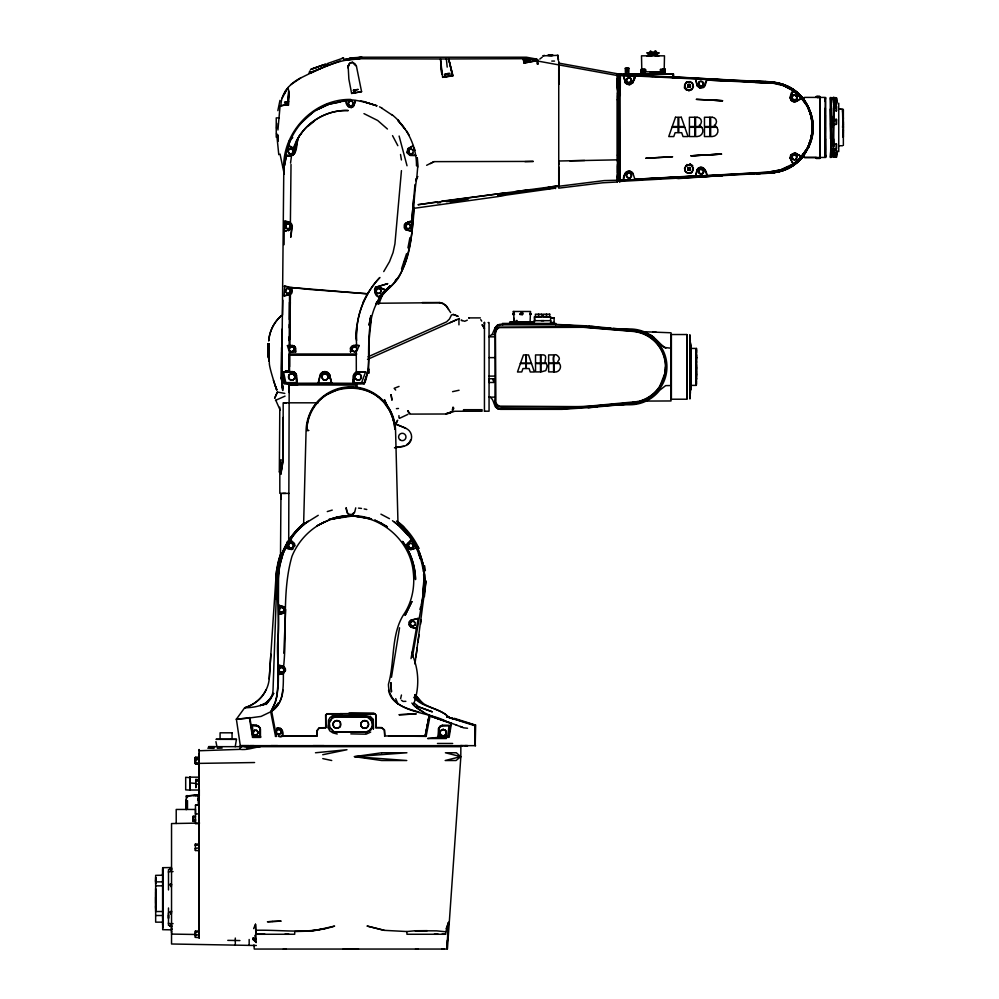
<?xml version="1.0" encoding="UTF-8"?>
<svg xmlns="http://www.w3.org/2000/svg" width="999" height="999" viewBox="0 0 999 999"><rect width="100%" height="100%" fill="white"/><g stroke="black" fill="none" stroke-linecap="round" stroke-linejoin="round"><path stroke-width="1.5" d="M155.657 903.258L155.657 889.622M155.919 883.69L155.657 877.459L155.657 883.665M155.931 882.067L155.657 881.418L155.657 882.067M162.675 924.787L162.675 872.714L162.675 875.374M162.675 871.103L162.675 869.13L162.675 871.44M162.675 868.705L162.675 867.931M162.675 922.002L162.675 924.649M162.675 917.919L162.675 916.832M162.675 880.281L162.675 881.53M168.494 922.876L168.494 923.625L173.064 923.625M168.494 915.096L168.494 918.318L168.494 912.786M168.494 872.414L168.494 871.578L173.064 871.565M171.541 927.447L171.541 930.032L171.541 928.046M171.541 926.535L171.578 925.436L170.105 925.474L170.18 926.335L171.591 926.373L170.18 926.335M195.854 786.163L195.854 787.649L195.841 783.603L199.088 784.515L199.088 787.699M195.854 785.251L195.854 779.432L199.088 779.695M199.226 938.148L199.088 749.5L199.101 750.761L240.022 749.362C247.215 750.311 253.596 747.427 260.339 746.678M199.088 850.723L195.392 850.499L195.417 848.463L199.088 847.814L199.088 844.105L195.379 844.03L195.392 845.541M189.922 790.009L199.088 790.047L199.076 786.063M199.088 762.374L199.076 757.155L195.379 757.454L195.392 763.723L199.088 763.948L199.088 762.374L195.379 763.611L199.088 763.91M199.088 931.892L199.088 930.981L195.392 931.068L195.392 937.362L199.101 937.611L199.088 931.892L195.392 932.142L195.392 937.362M199.288 795.891L199.288 789.685M285.202 611.65L283.716 613.224L279.008 614.335L279.096 605.344L284.89 607.417M280.956 474.075L283.167 459.453L283.167 402.822L286.438 402.822M287.138 544.605L287.237 541.745L288.711 541.47L289.186 384.927L288.861 383.878L287.113 383.878M356.368 387.15L356.88 383.878L356.356 387.949M331.793 383.204L318.069 383.341L320.279 374.2L322.402 372.315L325.037 371.603L327.51 372.352L329.171 373.838L331.793 383.204L360.726 383.341L361.688 382.492L365.597 371.84L355.494 372.689L354.208 374.213L353.671 382.729L352.859 383.216L353.346 375.399L356.318 371.84L356.268 352.06L359.215 345.542L353.321 345.517L350.449 348.164L350.549 351.985L351.76 346.191L356.094 345.354M458.941 324.85L458.941 318.693M475.174 745.654L475.561 724.737L474.9 725.749L475.274 745.654L475.337 725.274L446.703 716.708L474.9 725.749M484.44 323.239L484.44 322.465L484.44 324.425M495.641 406.468L498.326 408.903C492.732 406.905 494.855 398.626 489.06 396.84M493.656 382.455L493.668 378.996L493.656 382.455L489.06 382.492L489.06 378.771L493.131 378.758M558.741 166.796L558.741 186.601M558.741 84.091L558.741 63.099L617.419 73.764L617.419 90.06M558.741 175.075L558.741 186.276L604.308 180.582L617.419 180.245M558.741 164.76L558.741 162.462M558.741 65.272L558.741 84.053L558.741 68.769M558.741 61.751L558.741 70.966M617.394 88.237L617.419 73.764M558.741 168.419L558.741 188.149L602.547 182.805L617.419 181.993L617.419 174.026M617.419 173.014L617.419 78.209M618.806 181.194L618.806 74.9L619.505 73.889L621.94 74.001L619.43 73.839L618.806 75.762L618.806 74.5M558.741 161.001L617.419 159.852L617.419 99.962L618.793 97.103L618.806 74.9L673.388 73.851L673.526 77.61L673.388 73.851L623.251 73.851L633.066 74.313M754.894 173.801L619.517 181.443L619.218 74.725L633.066 75.462M671.016 398.738L671.016 397.814M671.016 391.333L671.016 387.562M671.016 376.099L671.016 371.541M671.016 366.883L671.016 362.2M671.016 357.654L671.016 353.284M671.016 350.224L671.016 346.191M671.016 339.56L671.016 337.437M687.187 347.689L687.187 343.431M687.187 396.84L687.187 395.442M687.187 393.156L687.187 385.502M687.187 386.064L687.187 379.957M687.187 377.135L687.187 374.126M687.187 364.585L687.187 357.592M687.187 355.869L687.187 351.586M687.187 341.071L687.187 338.311M687.187 336.913L687.187 335.377M689.897 365.871L689.909 369.38L689.897 364.373L689.859 390.309L689.934 385.277L689.934 389.298L689.947 387.4M690.421 348.863L690.421 343.843L690.421 389.897L690.421 387.637M690.421 350.387L690.421 383.978M696.053 365.534L696.428 376.461L696.053 365.484M696.428 380.045L696.428 357.292L696.053 360.602L696.428 358.866M696.428 357.792L696.415 348.451L690.496 348.426M802.984 154.058L804.582 157.492L816.133 157.48L816.158 158.366L819.792 158.366L819.792 96.516C815.097 95.392 814.972 98.601 819.792 97.415L819.792 96.516M819.792 104.87L819.792 150.025M830.656 99.013L831.106 157.48L830.344 97.49L831.106 103.247L830.656 157.068L831.106 116.321M836.425 97.852L833.453 97.64L833.653 102.997L833.191 98.988L833.266 97.465L836.425 97.777L836.425 104.745L836.425 100.175L836.425 103.459M833.678 106.319L836.425 106.044L836.425 111.039L836.425 106.131L833.653 106.044L833.191 157.168L836.413 157.28L836.425 151.623M836.425 154.758L836.425 151.711M836.425 153.809L836.413 157.28M836.425 154.083L833.653 154.62L833.653 156.968L836.425 156.93L836.425 154.495M836.425 152.16L836.425 155.332M171.553 869.53L171.553 868.568C167.395 868.655 173.963 870.266 170.13 869.505M186.189 805.931L186.313 808.566L186.201 801.423L186.226 809.652M195.379 763.611L195.379 757.454M276.298 599.1L277.198 575.973M276.224 731.006L279.021 729.195L281.306 730.868L280.769 733.378L278.484 734.527L280.831 733.453L281.256 731.218L279.857 729.432L277.61 729.482L276.224 731.006L276.511 733.204L278.484 734.527L278.634 736.338L317.108 735.913L317.282 730.681L319.218 727.971L325.836 727.659L325.674 714.822L327.21 713.723L374.75 713.81L375.786 715.122L375.811 727.647L381.818 727.659L384.603 730.094L384.752 735.876L384.24 729.832L381.456 727.747M373.339 728.858L373.276 719.53L373.339 728.858L373.276 719.53L370.005 716.058M375.811 727.647L375.924 714.834L374.113 713.423L340.035 713.673M513.836 320.579L513.861 311.476M619.83 159.415L619.767 179.583L620.504 180.307L771.777 171.965C786.188 170.479 799.325 162.188 806.48 149.563L801.435 156.706L795.479 153.097L791.258 154.633L790.346 158.341L793.268 164.123L801.385 156.818L795.479 153.097M689.947 367.657L689.947 365.309M696.078 356.543L696.415 348.451L696.191 385.377L690.509 385.402M696.191 385.377L696.428 377.572M696.428 358.529L696.428 354.67L696.428 362.6M819.792 158.366L819.792 157.48L804.582 157.492L803.271 154.72M836.425 102.922L836.425 97.777M836.425 148.789L836.425 143.856L836.425 148.801L833.453 148.526L833.191 135.901L833.641 107.942L836.425 107.567M163.349 922.152L155.657 922.152L155.657 875.349L163.349 875.211M155.669 891.608L155.657 907.754M155.657 905.956L155.657 909.078M199.113 753.296L199.101 757.916L195.392 757.879L195.404 763.036M186.214 804.632L186.276 795.966L198.102 794.942L199.063 793.83L199.076 806.081M450.187 76.011L449.775 73.264L448.089 73.576L448.076 76.386L442.619 77.348L440.484 58.966L526.173 58.691L536.713 60.627L537.337 63.936L538.249 63.774L537.537 59.316L537.762 61.064L617.419 75.537M513.898 320.529L513.911 318.219M687.187 335.189L687.2 339.835M690.047 368.718L689.959 340.122L690.421 345.704M689.922 387.699L689.922 386.8L689.934 390.284L689.897 388.798M690.396 370.666L690.421 365.796M696.428 369.18L696.428 367.332M833.653 104.845L833.666 97.964L833.653 124.625L836.425 124.376L836.425 121.041L836.425 119.393L833.653 119.368L833.628 120.617L836.425 120.38L836.425 119.393M833.653 156.93L833.653 150.012L836.425 150.087L836.425 155.707M195.854 779.432L195.854 781.73M268.194 347.415L268.256 351.91L268.531 343.644L268.968 361.213L268.768 356.231M282.68 390.272L281.418 377.647L281.568 347.477M289.235 340.671L289.348 324.425M297.59 384.94L289.186 384.927L289.136 392.482M289.498 302.235L289.323 327.859M290.297 302.098L289.96 345.354L294.393 346.154L295.741 348.127L295.629 352.048L289.423 352.073L287.425 345.617L294.393 346.154M285.689 225.225L285.964 228.034L285.689 225.225L286.863 224.001L289.098 224.001L290.272 225.225L290.309 227.66L288.037 228.933L285.964 228.034L284.59 221.603L289.785 223.039L291.621 225.499L291.608 227.21L289.46 229.733L284.528 231.069L284.59 221.603L290.397 222.627L291.933 224.488L290.746 237.275L292.345 226.323M550.886 323.439L550.886 320.667L534.253 320.667L534.253 323.439L534.777 316.97L535.739 316.97M689.934 388.186L689.947 386.675M690.059 341.383L689.959 340.122L690.421 346.541M690.421 388.124L690.396 390.871L690.421 370.017M825.336 127.447L825.062 157.43L819.979 157.48L819.792 141.596M836.425 98.938L836.425 102.26M836.425 153.222L836.425 152.61M253.646 928.595L255.507 924.25L256.156 942.482L252.834 939.247L253.271 937.824L255.632 939.247L254.87 935.414M268.494 346.74L268.544 343.644L268.831 356.918L268.556 343.818L268.506 346.403C268.107 337.325 268.569 356.568 268.232 350.699M280.244 471.99L279.333 471.965L279.795 407.155M278.833 674.437L278.783 665.309C281.768 665.459 286.064 666.633 285.527 670.491L283.391 673.463L278.833 674.437L278.783 665.309L283.641 666.758L285.227 670.591L282.967 673.301L278.833 674.437L284.191 672.477M280.482 559.54L280.956 493.381L289.061 493.381M282.592 373.551L281.843 368.906L283.791 169.793C281.631 132.855 313.624 98.614 350.824 99.45M284.078 244.705L284.216 226.136M283.004 449.687L283.216 417.445M284.066 295.854L284.703 285.964L290.622 287.462L310.701 289.535L367.207 293.781L290.622 287.462L292.108 289.46L292.02 292.819L290.397 294.73L284.066 295.854L289.835 294.293L291.745 290.672L289.46 287.6L284.128 286.151M289.385 319.568L289.548 295.017M290.06 339.273L290.222 314.797M198.813 777.172L189.922 777.147M283.216 433.978L282.992 460.027L280.544 459.99L280.269 471.94L279.333 471.965M289.423 352.073L289.535 371.553L294.131 371.978L296.266 374.026L297.015 383.216L296.266 374.026L292.707 371.628L283.529 371.828L285.776 382.605L286.738 383.291L318.107 383.204M356.593 340.497C355.082 317.195 363.973 294.368 379.895 277.485C362.462 295.442 354.732 320.417 356.618 345.105M690.421 347.952L690.421 345.891L690.421 351.923M696.053 361.114L696.428 357.292M281.656 351.96L281.368 377.26L282.292 384.028M290.397 222.627L291.021 164.398M289.186 345.13L289.273 336.576M289.56 366.72L289.635 355.207L356.306 355.194M288.486 546.928L288.511 544.492L289.772 543.206L291.983 543.219L293.294 544.992L292.807 547.315L290.684 548.189L288.486 546.928L290.859 548.214L292.807 547.315M408.529 546.928L408.554 544.492L409.815 543.206L411.963 543.256L413.349 544.979L412.849 547.315L410.726 548.189L408.529 546.928L410.889 548.214L413.211 546.865L412.912 543.98L409.578 543.294L408.329 544.979L408.828 547.315M689.909 346.953L689.859 343.444L689.847 348.489L689.897 343.444L689.947 347.078M836.425 150.087C839.697 155.22 831.83 157.642 833.653 151.885M268.494 346.253L268.531 343.644M268.232 350.861L268.294 343.881L268.956 361.039L268.494 350.774L268.531 351.898M280.894 499.15L280.956 493.381M268.219 349.363L268.531 343.831L268.506 344.942M282.817 300.262L282.542 315.072M290.222 307.505L290.397 294.73M193.157 817.219L193.169 816.22L195.479 816.433L193.157 817.219L193.169 821.378L195.479 821.141L195.479 819.392L193.169 819.392L193.169 816.22M283.741 671.415L283.778 668.743L282.367 667.394L280.182 667.632L278.871 669.717L279.782 671.74C281.543 673.95 286.201 669.605 281.293 672.477M351.973 349.363L352.909 347.09L355.444 346.79L357.18 348.813L356.206 351.124L354.695 351.835L352.697 351.099L351.985 348.726L353.434 346.803L355.819 346.965L357.455 349.363L354.408 351.848L352.435 350.849L351.985 348.726M689.909 338.299L689.859 334.777L689.922 339.21M198.339 803.883L198.102 794.942L198.314 795.616L195.305 795.704M337.262 734.003L332.979 732.904L329.807 730.868L328.321 728.009L328.471 720.279L330.007 717.557L332.367 715.958L368.044 715.971L370.666 718.593L372.752 722.689L372.639 726.598L370.891 730.019L365.522 732.717M356.119 338.773L356.506 327.647M833.653 110.976L833.641 107.942M664.16 71.816L664.485 55.832L641.508 55.832L641.833 71.816C638.473 68.881 647.789 67.67 645.491 71.816M833.191 127.447L833.416 116.046M268.207 348.426L268.294 343.918L268.256 352.085M689.934 345.554L689.947 344.455L689.847 346.978M703.508 82.905L702.584 85.827L700.299 86.201L698.476 83.416L699.487 81.593L701.81 81.269L703.446 82.667L700.674 81.194L699.2 81.993M825.336 98.988L825.636 97.477L825.336 157.105L825.336 154.758M303.609 524.737L306.081 430.394A44.755 44.755 0 0 1 350.824 386.813A44.755 44.755 0 0 1 395.554 430.394L398.027 524.737M416.084 548.014L410.889 549.637L407.654 548.189L406.818 544.667L411.201 539.81L416.084 548.014L410.764 549.375L407.667 547.539L407.617 543.681L411.376 539.847M620.054 75.2L769.817 82.68A44.818 44.818 0 0 1 812.399 127.31A44.818 44.818 0 0 1 770.092 172.19L620.079 180.607L620.054 75.2L620.292 95.392M664.56 69.505L663.786 69.505L663.723 71.816L664.622 71.816L664.41 69.493L660.476 69.505L660.676 71.816L649.825 71.816M276.448 730.694L276.386 733.179L278.733 734.365M416.483 165.822C416.67 148.851 409.503 132.118 397.652 120.03L405.294 129.37L397.652 120.03M620.054 180.045L620.117 159.703M186.313 799.487L186.176 809.452M277.922 129.995L280.12 105.557M628.783 73.851L628.945 68.332L625.287 68.319L625.449 73.851L623.189 74.376L632.479 74.962L632.604 73.851L632.492 74.962M276.611 128.609L276.773 123.389M819.792 113.299L819.979 97.415L824.874 97.415L824.874 101.436M155.682 880.131L155.657 881.293L155.931 878.383M304.695 522.839C287.974 535.976 277.622 556.718 276.935 577.959L273.027 690.072C272.54 704.77 256.281 707.617 244.655 707.779L236.388 719.193L240.297 745.654L249.238 745.654M283.641 666.47C287.312 629.994 281.73 591.858 291.945 556.393C299.875 536.613 318.057 520.816 339.298 517.445C373.589 509.677 409.64 536.55 413.199 571.303C415.134 586.55 412.1 602.672 403.159 615.347C390.859 635.639 394.892 661.912 388.436 684.265C388.786 713.548 426.798 710.726 446.153 721.378C434.315 717.344 421.74 713.373 412.737 704.245M631.343 176.373L631.393 174.7L629.77 172.989C627.26 172.34 625.299 175.325 627.122 177.31L628.633 178.022C631.018 178.384 632.379 175.399 630.769 173.664L629.27 172.977M690.047 393.681L690.047 388.636M268.519 344.817L268.544 344.056M623.401 75.662L625.461 83.217L629.52 84.84L632.829 82.755L635.302 76.473L620.329 75.512L619.992 95.467M442.507 725.349L438.961 728.084L438.361 737.337L427.609 738.511L446.403 738.511M626.336 73.851L626.548 68.407L628.945 68.332M283.841 653.234L285.652 609.54M290.609 539.16C270.567 568.069 281.031 605.344 277.997 638.049C275.512 661.912 283.616 688.448 271.516 710.539L271.691 711.163C284.228 702.934 283.266 686.525 283.391 673.463M690.421 354.17L690.421 358.816M282.018 98.377L288.049 87.5L288.711 91.034L288.012 104.57L280.944 105.807C280.894 93.332 289.972 83.204 300.662 77.984C319.293 68.806 338.736 58.841 360.027 58.741L440.484 58.966L441.808 74.151L440.696 65.047M423.838 580.544L422.764 593.181A73.014 73.014 0 0 0 423.613 574.4M626.56 174.625L626.485 176.274L628.633 178.022M641.321 71.066L641.42 68.769M529.72 59.178L527.172 59.64L527.047 62.462L530.119 61.926L529.72 59.178L524.75 60.052L525.149 62.8L536.713 60.764L536.376 59.028L526.398 57.218L361.913 57.218L349.475 58.017M830.831 138.973L830.656 123.214M288.012 104.57L288.711 91.034M445.854 931.792L445.729 934.265L406.943 934.265L406.93 931.543L415.109 930.756L436.725 930.856L445.854 931.792L448.464 922.427L446.84 949.05L254.27 949.05L253.933 944.954M833.191 98.988L833.266 97.465M619.505 73.889L619.555 75.275M447.028 946.103L447.377 940.159M448.002 929.869L448.376 923.85M690.321 347.128L690.421 343.843M690.321 386.625L690.421 380.919M317.108 735.913L317.033 730.419L319.205 727.796L325.836 727.659M803.883 153.596C823.501 131.231 809.814 93.132 782.429 84.44C822.477 97.053 822.314 157.767 782.592 170.392C809.577 161.738 822.764 124.725 804.532 102.385M825.336 135.777L825.062 157.43L825.336 154.345M288.212 151.473L288.661 153.097L290.859 154.058L293.069 152.81L293.044 150.374L291.783 149.088L289.223 149.276L288.212 151.473L288.861 153.272M266.009 689.897C261.825 698.988 253.983 704.844 244.655 707.779C257.53 703.858 267.857 692.782 269.218 679.02L276.111 575.024L277.847 562.924L280.407 554.507M693.368 167.969L692.869 170.767L691.433 172.515L687.724 172.989L685.439 171.391L684.852 168.456L685.789 166.346L689.073 164.635L692.769 165.772L689.785 163.786L693.368 167.969L691.82 172.552L687.187 173.039L685.139 171.316L684.54 168.332L686.962 164.448M270.866 654.245L269.218 679.02M405.981 222.765L404.283 224.887L404.408 228.122L405.794 229.745L410.826 231.268L413.661 198.626M663.136 68.769L664.56 68.769L664.66 71.079L664.56 68.769L663.673 68.756L664.56 68.769L664.66 71.066L663.274 71.079M665.109 371.653L665.434 366.87A35.577 35.577 0 0 0 632.954 331.431L583.316 327.31L499.525 327.597A6.469 6.469 0 0 0 496.491 330.07L495.442 333.691L495.891 402.522A6.469 6.469 0 0 0 499.525 406.156L575.374 406.605A184.34 184.34 0 0 0 591.246 405.931L637.687 401.548M275.749 580.519L276.423 571.053L280.095 555.394M447.415 949.025L460.801 757.304L460.851 746.678L208.554 746.665L214.822 746.678M690.421 386.576L690.409 389.835M660.514 71.816L660.676 69.505M171.353 913.673L171.541 911.175L170.092 911.925L171.279 914.272L170.18 912.05L171.541 911.175M412.4 656.992L423.901 591.77L424.75 580.269A73.963 73.963 0 0 0 424.55 574.45M289.323 348.251L289.198 349.937L290.547 351.548L292.557 351.835L294.293 349.5L293.594 347.44L291.246 346.503L289.323 348.251L291.521 346.628M279.021 610.726L279.171 608.678L280.856 607.292L282.992 607.554L284.066 609.815L282.967 612.025L280.307 612.05L279.021 610.726L280.856 607.292M279.82 493.381L279.82 473.051L280.694 473.051L281.755 468.868L283.167 459.453M688.711 90.946L691.97 89.398L693.381 86.863L692.357 83.017L690.209 81.631L686.638 81.93L684.702 84.64L684.427 87.974L686.613 90.285M189.922 777.085L190.035 777.559A27.635 23.714 0.5 0 0 189.86 779.47L189.86 787.524A27.66 24.176 -0.3 0 0 190.035 789.46L189.922 790.084M199.088 786.725L199.063 789.984M328.321 728.009L328.584 724.787L329.682 728.696M280.831 472.502L280.956 470.979L280.956 473.963M417.694 167.133L417.282 157.805L417.694 167.133L416.758 178.222C410.239 213.998 418.494 263.162 387.125 289.847C371.74 303.022 369.193 324.538 368.731 343.556L371.328 318.444M414.235 207.567C412.512 231.318 410.289 256.268 398.638 277.547C392.195 287.475 380.594 293.231 375.949 304.508M830.669 97.852L830.469 138.873M170.18 885.489L170.33 884.053L171.453 884.078L171.304 886.975L170.33 884.053M268.656 354.495L268.968 361.163L268.182 347.615M401.448 170.642L394.93 243.856L393.057 252.547L389.523 261.638L383.728 271.591M411.725 221.216L407.642 222.003L411.725 221.216L414.985 184.49M268.356 353.971L268.669 358.166L268.544 352.172L269.231 361.126L268.556 352.56M673.788 77.785L673.763 76.985M187.487 800.611L187.487 808.466M291.408 137.924L288.236 145.879L293.107 148.576L294.43 151.998L292.008 155.07L285.889 155.257L285.065 163.449C285.901 137.437 303.733 113.074 328.296 104.445L317.445 109.553L328.296 104.445M494.98 333.304L495.916 329.907A6.743 6.743 0 0 1 499.138 327.222L583.241 326.985L632.979 331.106A35.902 35.902 0 0 1 665.796 366.87A35.902 35.902 0 0 1 632.979 402.647L591.083 406.256A182.829 182.829 0 0 1 575.374 406.943L501.448 406.943A6.481 6.481 0 0 1 494.98 400.449M374.575 289.31C375.037 298.701 380.569 299.413 385.377 289.835L377.784 286.838L374.575 289.31L377.01 286.938L387.774 283.629L375.1 287.375L379.37 286.925M268.731 341.021L268.731 341.021C269.38 331.256 274.113 321.853 281.568 315.509C274.275 321.715 269.593 330.856 268.781 340.397M690.072 378.771L690.396 375.724L690.421 380.294M170.28 926.323L170.379 925.436M350.549 351.985L351.273 346.99L350.449 348.164M816.22 96.553L816.121 97.415L804.57 97.403L803.296 100.125M347.864 67.795L349.8 62.937L352.472 62.163L356.393 65.996L361.576 91.671L351.611 93.431L348.863 79.071L348.127 65.509L348.176 66.733L349.126 63.774L352.572 62.375L356.393 65.996M423.901 591.77L424.363 573.089A73.926 73.926 0 0 0 398.114 523.726M796.965 156.356L796.702 158.616L794.854 159.902L792.682 159.166C790.808 157.28 792.707 154.158 795.241 154.857L796.965 156.356L794.105 154.77L792.632 155.582M282.742 689.809C282.767 698.264 278.571 706.256 271.691 711.163M253.134 733.316L254.608 730.344L256.818 730.344L258.366 732.916L256.668 735.102L254.458 735.089L252.884 733.316L253.958 736.226L260.227 736.238L260.564 737.337L252.547 737.349L249.45 717.969L261.064 716.42L270.692 711.8L275.462 702.047L276.76 696.877L278.022 683.766L278.559 575.449L279.433 566.62L283.404 552.347A73.114 73.114 0 0 1 308.117 521.266M170.23 869.542L170.354 868.606M290.559 163.037L291.496 155.769C299.7 152.148 294.293 138.936 301.536 133.529M557.23 55.37L557.979 55.37L558.404 60.202L557.979 55.37L542.807 55.832L544.43 55.37M819.979 97.415L819.804 98.701L819.792 97.602M843.356 117.845L842.557 127.447M522.639 313.386L522.502 314.548L522.614 313.261L521.478 313.099L519.73 314.335L522.502 314.548L519.73 314.36L522.614 313.261M408.479 152.71L408.878 149.75L410.989 148.876L413.286 150.237L412.887 153.197L410.776 154.058L408.479 152.71L410.939 154.083L412.887 153.197M696.041 357.005L696.066 367.195M843.119 120.742L843.356 124.713M285.889 155.257L284.428 165.784L286.214 156.98M424.088 588.911L424.1 577.335M418.007 642.145L419.031 634.84M414.935 663.998L425.974 580.869L424.4 596.64M641.845 71.816C641.545 66.184 640.347 74.276 644.517 71.816L644.517 69.505L645.554 69.505M698.526 171.978L698.763 170.342L700.586 169.006L702.846 169.768L703.621 172.053L702.397 173.863L700.299 174.076L698.526 171.978L699.25 173.464L702.584 173.701L703.683 171.803M796.765 98.851L796.977 96.716L795.216 95.092L793.019 95.355L791.857 97.502L792.694 99.425L794.942 100.175L796.765 98.851L794.942 100.175M415.921 656.992L417.232 647.664M420.517 624.325L421.128 619.992M801.435 156.706C812.749 143.569 815.659 123.864 807.979 108.167M190.035 777.697L185.689 777.272L185.689 789.884L190.11 790.109M190.11 783.453L190.035 783.978A27.635 24.151 -0.5 0 0 189.86 785.926L189.847 790.047L190.11 777.047L189.86 781.031A27.66 23.726 0.3 0 0 190.035 782.941L195.916 783.453M698.538 172.477L698.863 170.217M796.665 98.976L796.977 96.716M843.356 122.203L843.356 137.05M282.829 607.642L284.003 609.153L283.728 611.076L282.205 612.362M399.55 627.772L391.483 677.26M423.926 590.072L421.241 604.994M438.961 728.084L438.648 736.238L448.701 736.213L450.874 722.989L456.893 725.262M447.265 928.733L447.664 926.26L446.241 928.745L448.464 922.377M447.752 736.238L449.075 725.311L442.332 725.162L440.01 726.173L438.399 728.621L438.361 736.45L448.826 736.188M289.098 224.001L286.863 224.001L285.477 225.712L284.59 221.603M235.215 746.678L236.451 739.322L230.682 739.31M451.461 723.338L449.125 737.337L438.361 737.337L438.361 736.188M626.835 78.759L626.46 80.919L628.846 82.917L631.48 80.931L630.981 78.596C629.482 76.211 624.213 80.295 629.083 77.722M268.194 349.513L268.469 345.991M292.382 351.673L294.293 349.5M411.026 658.641L418.169 618.506L410.889 620.404L409.228 622.24L409.128 624.837L410.814 626.922L416.321 628.533L411.151 627.272L408.753 624.3M288.861 383.878L364.086 383.878L366.246 376.398M409.927 237.675L407.942 247.864M833.441 157.243L833.453 148.526L833.441 157.243L833.678 155.944M793.218 90.734L790.134 97.602L791.008 100.4L794.093 101.948C799.587 101.036 806.705 94.031 795.766 101.661L793.131 101.573L791.27 100.35L790.259 97.927C791.62 81.731 801.972 99.65 805.831 104.258M287.949 288.411L289.772 289.111L290.522 290.871L289.61 293.144L287.025 293.444L285.464 291.82L285.901 289.498L287.949 288.411L289.985 289.273L290.522 291.408L289.173 293.369L286.888 293.356L285.314 291.346L286.288 289.111M277.285 574.5L280.22 558.853M376.461 289.498L378.259 288.399L380.332 289.111L381.081 290.871L380.169 293.144L377.585 293.444L376.024 291.82L376.848 289.111L378.509 288.411L380.544 289.273L381.081 291.408L379.732 293.369L377.447 293.356L375.886 291.346L376.848 289.111M661.663 71.816L662.1 69.505L663.786 69.505M414.822 625.337L415.247 623.101L413.823 621.278L411.613 621.366L410.065 623.501L411.151 625.661L412.737 626.248L415.159 624.787L412.762 626.348L410.714 625.287L410.277 622.577L412.737 621.066L414.747 622.077M388.611 736.038L425.137 736.126L429.233 715.296L425.174 736.375L426.111 736.375L430.032 716.046L429.333 715.359L425.174 736.375L384.503 735.938M355.544 100.687L353.296 106.731L351.248 107.58L348.738 107.155C335.239 92.22 374.225 104.845 376.81 105.782L364.385 101.823L376.81 105.782M287.7 149.65L289.485 140.847L292.744 137.587M791.857 97.502L793.019 95.355M825.336 139.773L825.336 108.017M277.847 110.639L279.982 100.337M249.862 717.457L252.747 736.188L260.452 736.4L260.452 729.033L259.103 726.485L256.656 725.262L252.235 725.399L253.122 731.93L254.608 730.344M702.584 85.827L699.25 85.589L698.476 83.416M825.336 155.906L825.336 115.122M171.503 925.261L171.291 926.26L171.191 925.249M623.451 180.12L624.837 173.576C626.398 170.454 630.981 170.205 632.866 173.152L634.977 179.508M288.661 153.097L290.697 154.083L292.769 153.184L293.044 150.374M285.664 227.66L287.874 228.908L289.985 228.047L290.272 225.225M289.123 374.75L288.486 377.722L290.247 379.92L293.281 379.882L294.867 377.697L294.243 374.762L291.608 373.614L289.123 374.75L291.82 373.651M445.779 734.914L446.416 731.942L445.242 730.194L443.057 729.382L440.671 730.656L439.997 732.717L440.784 734.989L443.294 736.051L445.779 734.914L443.094 736.013L440.559 734.777L440.035 731.967L441.208 730.194L443.369 729.42M618.806 75.012L618.968 74.263M623.626 180.307C622.115 174.925 628.833 167.482 632.792 173.639L630.631 171.566M695.766 176.311L697.202 169.705L698.888 167.969C703.87 165.472 706.305 171.89 706.805 175.699M842.894 119.043L843.119 117.969L843.356 118.619M690.371 342.982L690.409 343.993M395.367 424.8L397.639 420.204L395.367 424.812M754.869 81.169L619.517 74.363L618.918 75.3L619.43 73.839M626.922 78.596L626.398 80.919L627.847 82.667L630.082 82.63L631.468 79.72L630.556 78.334M769.555 83.017L769.829 81.768L782.417 84.241L796.403 91.958L802.796 98.239M809.739 141.983L808.378 147.84C815.296 133.441 815.209 114.823 804.694 102.235M809.652 141.945L808.278 147.79L803.733 153.484M410.065 623.501L410.277 622.577M355.744 507.854L354.72 512.125L352.535 514.86M801.747 99.176L802.122 97.602C803.945 96.903 800.236 101.798 802.522 97.203L801.947 99.376L802.771 97.54M279.121 566.183L281.98 556.068M199.088 935.863L199.151 756.618M290.821 228.759L291.621 225.499M171.116 869.692L171.553 868.568M790.346 158.341L791.258 154.633M450.774 723.363L430.032 716.046L450.874 722.989M843.356 130.182L843.119 134.141M617.419 161.351L618.543 157.068L617.419 155.132M830.881 154.982L830.656 157.068M289.585 347.727L289.136 349.4L290.547 351.548M286.888 150.524L289.485 140.847M353.334 102.61L352.56 105.494L349.862 105.857L348.301 104.233L349.076 101.349L351.91 101.061L353.509 103.184L352.01 105.782L349.725 105.769L348.127 103.646L349.625 101.049M364.086 383.878C372.427 371.253 367.844 301.848 368.706 373.002M632.392 74.538L632.579 73.851M525.836 62.687L524.025 62.974L525.074 62.725L526.173 58.691M367.307 373.564L368.606 368.856L368.743 373.389M843.356 122.365L842.557 109.153L843.356 127.447M346.241 100.587L347.565 105.32L350.587 107.168L354.046 105.345L355.394 100.587M406.556 253.671L401.511 268.906M415.971 180.569L416.808 177.747L415.921 180.707M419.917 609.465L420.791 606.48M407.405 543.456L407.13 547.502L410.889 549.637M635.302 76.473L634.178 80.082M362.824 383.404L364.298 382.692L367.607 372.277M377.884 303.746L379.745 298.002L376.248 304.058M706.942 79.758L704.969 85.889L703.358 87.587L699.775 87.999L696.99 85.689L695.729 79.033L697.24 85.752L699.874 87.812L703.696 87.038L706.805 79.583L771.815 82.917L783.603 85.677L793.106 90.809M632.829 82.755L634.952 76.211M693.219 86.476L691.97 89.398L689.01 90.235L686.438 89.423L684.852 86.426L685.214 84.078L687.187 82.03L690.109 81.793L692.869 84.116L693.381 86.863M283.529 671.49L284.053 669.879L282.367 667.394M634.815 76.011L632.692 82.467L629.832 84.49L627.847 84.428L625.674 83.129L623.588 75.474L625.674 83.129M197.752 800.162L198.439 798.064M163.137 872.814L163.137 874.375M377.772 303.696L379.745 298.002M520.417 363.549L517.494 372.003L521.765 371.928L522.964 368.544L525.874 368.531L525.861 363.549L520.417 363.624M403.971 263.112L405.344 259.24M514.522 314.348L513.049 314.56L513.111 313.199L514.31 313.074M843.356 136.276L843.119 136.913L842.894 135.852M520.504 363.199L523.451 354.957L525.861 354.957L525.861 363.112M687.874 84.778L687.849 86.913L690.197 86.95L690.284 84.84L689.048 84.278L687.874 84.778L689.422 84.415L690.534 86.201L689.859 87.2L687.712 86.713L688.211 84.553L688.835 86.326L689.722 86.339M687.874 167.944L687.849 170.08L690.197 170.117L690.272 168.007L689.048 167.445L687.874 167.944L689.422 167.582L690.534 169.368L689.859 170.367L687.712 169.88L688.211 167.72L688.835 169.493L689.722 169.505M830.881 99.912L831.093 97.49M513.049 314.56L513.898 313.137L513.111 313.199M162.675 875.012L163.137 872.264L163.137 875.474M278.871 669.717L280.469 667.507L282.992 667.694M660.077 385.664L664.834 373.439M378.783 304.195L382.617 294.405M379.957 299.213L381.63 294.955M843.356 111.051L842.956 109.191L842.956 114.535M284.415 93.681L285.776 90.372M294.668 149.6L295.092 151.373L293.968 147.989L297.677 139.773L295.092 151.373L293.506 148.102C301.011 125.337 324.35 109.39 348.264 110.552C326.848 109.565 305.869 122.153 296.328 141.296M625.149 74.213L625.511 74.625M790.259 97.927L793.156 90.984L801.198 98.152M198.314 795.616L199.063 793.83L198.077 795.416L193.644 795.679M288.786 547.315L288.511 544.492M329.133 722.327L332.23 717.644M559.015 363.149C555.144 361.95 560.876 360.065 559.028 357.43C554.42 350.961 552.11 357.018 554.02 363.149M618.793 97.103L617.419 99.962L617.419 95.492M155.657 881.418L155.669 878.883L155.931 879.694M376.173 304.358L377.959 300.811M698.426 83.654L699.487 81.593M791.857 157.243L792.919 155.182M650.711 50.849L649.275 52.41L656.755 52.41L655.906 51.011M410.601 439.972L409.103 442.794L406.618 444.73M363.161 302.123L368.818 291.558M405.794 229.745L404.595 227.56L404.907 224.413L406.406 223.002L411.8 221.528M256.668 735.102L258.341 732.404L256.568 730.281L254.383 730.419M269.143 359.927L268.981 360.864L269.093 359.715M619.517 181.443L619.255 181.031M293.019 549.038L291.633 549.562L286.164 548.189L290.622 540.172L294.48 543.781L294.905 545.829M401.461 695.017L400.587 698.713M689.035 81.668L686.076 82.905L686.638 81.93M283.441 552.272L292.919 536.051A73.014 73.014 0 0 1 308.092 521.353M289.66 374.425L288.486 376.198L289.048 378.996L290.959 380.107L293.281 379.882M355.02 376.198L356.193 374.425L358.229 373.663L360.801 374.887L361.401 377.697L360.227 379.483L358.191 380.232L355.619 379.008M445.242 735.252L446.416 733.466L445.242 730.194M492.157 334.528C494.293 330.057 495.666 323.027 502.435 324.413L502.747 324.875M555.581 324.875L555.906 323.439L502.435 323.439L502.435 324.413M806.73 148.901L801.485 156.356L794.292 152.959L790.659 155.22L790.047 157.979L793.056 163.986L780.132 170.067L770.604 171.716L781.193 169.755L787.487 167.145M702.397 85.989L703.446 82.667M416.346 178.659L417.894 176.548M626.336 175.075L627.697 173.227M630.207 177.772L631.568 175.924M288.286 544.979L289.772 543.206M395.179 280.869L396.803 278.696M354.208 512.475L351.723 514.547L349.138 514.248L347.602 512.924M199.076 793.955L198.302 794.967L186.239 796.116M270.654 698.164L265.097 703.671L260.264 705.494L264.61 704.357M798.164 160.202L796.365 162.475L798.226 160.652M801.91 155.769C795.229 166.783 782.292 171.478 770.067 172.827C825.037 170.379 826.91 87.725 772.702 82.318L619.043 74.738L619.505 181.169M755.744 173.876C771.528 173.676 790.059 171.741 800.224 158.204M408.866 153.184L408.878 149.75M554.095 317.907L550.574 317.907L554.095 317.907L554.12 322.515L550.449 322.515M278.634 736.338C284.44 738.923 283.616 730.669 280.632 728.546L277.085 728.071L277.123 729.769M350.986 348.064L353.321 345.517M292.894 155.257L294.83 153.022M381.231 296.566L390.322 286.064M239.71 748.513L241.296 746.678M291.908 228.197L288.286 230.806M618.918 75.3L619.492 74.638M409.128 622.04L410.801 620.154L418.094 618.369M803.196 155.519L796.94 161.863L801.96 157.018L802.022 155.32L802.759 157.355L801.972 155.544L802.459 157.68L802.022 156.968L800.087 158.841M381.606 295.504L389.985 286.338M381.356 295.791L390.334 285.989M690.346 346.104L690.421 346.715M625.586 74.188L628.646 74.188L627.085 73.864M542.245 57.155L539.797 59.053M325.861 715.072L327.21 713.723M322.402 372.315L320.592 374.213L321.878 372.652L324.825 371.553L329.171 373.838L330.719 379.383M292.982 379.982L294.593 378.346L294.867 376.173L293.694 374.425M383.092 292.657L385.751 289.997M301.548 122.602L312.188 112.962M383.828 292.045L389.235 286.676M796.54 162.787L801.86 157.542M413.636 208.366L497.852 196.616L504.607 195.317L505.844 194.118L547.077 188.287L555.307 187.387L555.519 188.586M271.516 710.539L276.461 736.375L275.524 736.375L270.692 711.8M497.739 195.492L504.595 195.317L505.881 194.106L497.739 195.492L497.814 196.266M385.614 290.122L390.272 285.864M494.742 328.097L498.326 324.85L496.615 325.736M408.678 228.908L410.464 227.297L410.339 224.713L407.829 223.714L406.031 224.787L406.281 228.172L408.678 228.908L406.106 228.059L405.569 225.911L408.079 223.726L410.339 224.713M620.279 87.725L620.329 75.512M296.428 382.592L284.128 382.605L281.681 368.918L282.118 329.096M308.753 125.699L314.585 120.867M290.784 84.69L300.662 77.984M277.372 392.058L274.625 398.376L277.41 392.058L284.815 393.406M686.076 82.905L687.187 82.03M794.879 163.449C787.774 168.956 778.933 172.065 769.967 172.54L781.393 170.492M399.8 418.194L407.929 414.36M357.355 371.915L354.208 374.213L353.609 375.774L353.671 382.729L364.298 382.692M698.763 170.342L700.586 169.006M689.859 87.2L690.359 85.015M689.859 170.367L690.359 168.182M305.644 523.164L318.244 515.309M530.069 321.703L530.556 311.476L512.999 311.476M467.307 320.167L464.685 321.291L461.126 320.105L462.075 320.754M555.307 187.387L553.683 188.411L504.595 195.317M788.698 167.62L780.144 171.179L772.901 172.665C813.91 169.618 827.484 109.665 792.07 89.098M788.76 167.445L795.054 163.536L782.642 170.155M795.054 163.536L785.364 168.968M689.01 90.235L692.232 88.599M408.141 228.921L410.601 227.472L410.052 224.6M310.052 71.254L309.378 71.653L310.165 71.204M408.491 150.225L410.989 148.876M264.335 704.145L266.995 702.584M430.544 163.599L433.966 161.638L533.341 161.413L524.962 161.638M318.069 383.341L331.805 383.341L330.906 382.817M413.449 145.879L408.579 148.564L407.23 152.435L409.865 155.095L415.709 155.245M324.737 521.828L316.783 525.936L329.707 519.692M426.635 165.297L433.966 161.638M690.634 172.902L691.433 172.515M334.141 731.955L365.921 732.017L369.118 730.669L371.291 728.221L372.327 725.149L371.341 720.516L366.845 716.758L335.577 716.733L331.893 718.543L329.308 722.989L330.02 727.796L334.141 731.955L364.685 732.205L334.715 732.142L332.043 731.193L335.577 732.679M489.06 336.438L492.02 334.528L494.98 334.528M289.223 149.276L292.008 149.163L293.256 150.861M310.901 72.977L322.827 67.532M370.691 732.067L366.059 734.178L350.811 733.878M413.261 145.542L407.854 148.651L406.943 152.747L410.089 155.457L415.696 155.607M451.423 411.95L445.866 413.798L451.173 412.175L448.251 413.386L450.474 412.475M449.975 322.689L457.055 319.53M459.415 318.481L367.507 359.403M367.982 356.843L446.59 321.84L449.413 319.093L451.536 314.885L453.671 314.573L458.204 316.321M275.487 400.374L285.04 396.116M548.726 189.111L547.09 188.287L548.726 189.111L552.135 187.637L555.456 188.162M399.038 386.426L394.155 388.311L395.666 390.072M340.147 60.939L308.978 72.89M269.218 360.951L268.781 356.518C269.655 372.152 267.57 340.746 268.806 356.918M780.144 171.179L782.629 170.267M310.527 69.443L325.911 64.048M327.035 64.373L328.196 63.961M311.738 69.031L322.752 65.16M311.363 69.118L325.037 64.361M327.597 63.486L343.619 57.93L341.795 58.529M688.835 86.326L687.849 86.913M688.835 169.493L687.849 170.08M268.619 357.767L268.494 349.687M268.294 352.597L268.768 356.406M268.556 352.435L268.956 360.989L268.519 356.743M268.968 361.213L268.544 352.247L268.956 360.901L268.818 359.503M170.255 884.689L171.591 884.752M326.898 64.423L328.059 64.073M327.285 511.575L332.242 510.089M343.718 59.89L361.913 57.218L343.556 59.316M756.193 81.069L769.829 81.768A45.667 45.667 0 0 1 802.746 98.302M279.008 614.335L283.366 613.074L284.94 611.413L285.202 609.29L283.341 606.543L279.096 605.344M689.073 164.635L685.789 166.346M255.719 930.294L255.906 934.265L294.693 934.265L294.742 931.53L312.724 931.031L334.603 926.098C309.041 934.515 282.043 929.557 255.719 930.294L255.507 924.25M285.352 231.206L286.276 230.956M792.844 95.542L794.68 95.042L796.99 97.215M260.264 705.494L265.809 704.008M319.018 382.804L318.419 382.954C319.717 378.933 319.755 371.141 325.874 371.94L329.245 374.7L331.443 382.854M163.137 869.792L162.912 873.476L162.912 869.854L163.137 870.441M313.898 68.257L316.221 67.67M199.088 763.386L254.583 762.537M322.739 754.72L346.978 749.725L315.484 752.771M351.248 107.58L354.046 105.345M525.149 62.8L526.061 62.587M280.944 105.807L284.79 104.932M529.87 314.548L531.056 314.285L529.882 313.199M452.572 391.658L459.065 390.247M356.318 371.84L365.597 371.84M351.611 93.431L353.072 93.144M444.393 76.973L445.042 76.836L444.405 74.213L448.089 73.576M340.359 101.948L325.412 104.92L345.904 100.624M343.344 101.361L350.824 99.875M345.005 516.495L330.494 519.305L336.451 518.406M324.413 65.322L325.249 65.172M537.337 63.936L538.249 63.761M358.716 92.108L354.046 92.969L353.396 90.26L357.517 89.535M353.396 90.26L358.229 89.41M442.619 77.348L452.884 75.849L448.688 59.003L452.422 75.599L450.836 75.837M237.075 719.08L236.388 719.193L249.45 717.969L236.388 719.193M288.686 101.686L284.528 102.41L287.874 101.823M446.116 73.914L448.351 73.526M284.915 105.145L287.05 104.783L286.313 102.098M195.392 935.326L199.101 934.677M351.024 515.546L330.444 519.168C343.731 514.822 358.341 514.123 371.566 519.068L351.024 515.546L369.767 518.394M524.75 60.052L527.172 59.64M395.154 447.552L403.584 446.216A9.341 9.341 0 0 0 405.494 428.196L394.043 423.201M394.468 447.827L403.783 446.353M360.102 91.896L361.576 91.671M468.244 199.126L450.149 201.923L456.605 200.924M345.017 60.327L360.027 58.741M339.423 517.957L351.336 516.171M437.137 201.885L417.994 204.72L505.357 192.869M525.012 191.209L558.741 186.438M289.56 156.044L291.496 155.769L285.814 155.669L289.56 156.044L288.199 155.807M446.353 201.698L449.787 201.211M441.708 201.199L530.494 189.648M628.121 178.009L630.357 177.697M627.534 173.289L629.77 172.989M548.101 187.275L558.741 185.814L515.621 191.546M618.918 180.507L771.253 172.627C824.887 169.655 826.023 87.163 772.702 82.318L781.355 84.141L793.706 90.347L785.289 85.489L776.822 82.842L769.854 82.043C780.519 83.454 792.244 86.576 799.05 95.567M349.076 101.349L351.773 100.986L353.509 103.184M771.253 172.627L776.81 171.878M290.622 540.172L294.48 543.781M312.6 930.469L324.825 928.833M842.557 110.639L842.894 124.838L843.119 118.694M437.412 202.997L440.559 202.597M678.159 178.596L722.714 175.562M495.379 406.793L498.364 409.003L500.524 409.34L562.025 409.34L590.459 407.467M588.136 407.754L616.595 405.094M771.515 172.402L776.41 171.853M591.433 407.355L597.527 406.743M396.416 408.653L398.476 408.479M756.618 173.901L760.426 173.576M619.88 404.807L624.275 404.433M833.653 119.855L836.425 119.643M280.632 728.546L282.455 730.881M514.173 321.765L515.222 321.703L511.363 321.965M704.682 176.586L722.789 175.474M289.535 543.294L291.983 543.219M256.905 735.027L254.458 735.089M795.391 99.95L792.369 98.988L791.907 97.253M275.524 736.375L276.523 736.313M650.736 52.897L646.803 52.91L648.676 52.885M816.058 157.48L816.22 158.341M707.941 154.895L690.958 155.819L721.515 154.108L710.526 154.683M195.392 759.727L199.088 759.515M690.958 155.819L721.515 154.108M700.137 169.243L703.159 170.192L703.621 172.053M695.366 175.886L635.314 179.221L695.604 176.149L696.915 169.93L698.176 168.194C703.021 164.648 706.905 171.191 706.955 175.512M746.453 174.238L753.77 173.913M529.545 321.965L530.719 321.94L514.323 321.953L526.898 321.965M278.871 609.914L280.344 612.15L282.967 612.025M195.417 848.463L195.392 845.279L199.088 845.104M217.307 748.276L222.115 748.051M833.653 103.746L836.413 103.621L836.425 99.638L833.653 100.125M512.962 313.624L513.723 313.586M409.715 414.098L446.59 413.998L454.682 411.263L482.042 411.226L482.042 409.702L463.561 409.702L463.561 411.226M440.447 726.211L449.413 725.811M415.109 930.756L427.247 930.656M650.886 52.41L651.648 52.41L651.323 54.446L650.886 52.41L655.094 52.41L655.094 54.446L648.264 54.446L653.096 54.446M833.653 110.714L836.425 110.602M468.868 317.907L480.382 317.894M396.416 735.888L420.454 736.176M552.135 55.382L548.701 55.382M199.088 813.873L195.479 813.985L195.479 805.194L199.088 805.194L195.479 805.219M199.088 823.626L195.479 823.738L195.479 809.452L176.211 809.452L176.211 823.463M663.461 71.816L664.672 71.791L663.511 71.816M375.824 303.271L440.659 302.672L445.591 305.082L450.636 312.562M405.869 701.323L403.084 701.398L401.461 700.274M664.397 71.079L663.411 71.079L665.097 71.079L665.097 73.851L665.097 71.816L640.883 71.816L640.883 73.851L640.896 71.079L641.733 71.079M353.034 345.666L359.215 345.542M335.577 716.733L366.845 716.758M298.551 736.063L306.793 735.888M569.767 160.789L584.652 160.502M532.717 321.965L530.419 321.965M554.033 371.89C558.766 373.127 562.487 367.207 559.378 363.499L554.02 363.511L554.033 371.965M671.016 385.539L665.659 385.626L659.74 390.209A37.887 37.887 0 0 1 629.82 404.757L616.271 404.757M199.538 823.076L171.541 823.563L171.541 943.993L256.331 945.504M171.541 867.532L162.675 867.681L162.675 929.682L171.541 929.844M549.9 55.37L552.422 55.382L548.501 55.382M283.516 372.327L293.406 372.202L295.367 373.614L296.74 383.341M816.158 158.366L819.792 158.341M214.061 748.376L207.78 748.139M551.723 55.382L552.422 55.382M282.505 736.201L316.695 735.826M543.781 320.667L541.183 320.667M460.527 745.654L467.819 745.654M287.425 345.617L292.632 345.579L294.892 347.227L295.629 352.048M220.504 739.285L215.984 739.31L236.451 739.322M641.42 69.505L644.43 69.505M647.227 401.061L671.016 400.961L671.016 332.779L644.58 331.755M252.547 737.349L260.564 737.337L260.502 736.188M445.217 934.265L441.97 934.265M343.169 949.05L358.516 949.05M650.898 54.446L657.642 54.446L655.893 54.433M553.309 55.37L547.377 55.37M659.003 55.832L657.504 55.832M647.24 55.832L648.139 55.832M660.476 69.505L662.1 69.505M553.434 322.515L554.12 322.515M520.504 363.124L525.861 363.186M526.298 363.186L531.368 363.186M535.539 363.174L540.484 363.099L540.471 354.932L535.526 354.945L535.539 363.099M545.916 363.087L540.909 363.174L540.896 354.932C549.812 353.758 542.844 361.838 545.941 363.161M548.651 363.511L553.583 363.511L553.596 371.89L548.651 371.89L548.638 354.92L553.583 354.92L553.583 363.087L548.651 363.161M554.02 363.087L559.053 363.074M489.06 397.14L494.98 397.14M327.123 713.748L342.195 713.723M250.2 745.654L462.262 745.654M244.767 746.678L250.549 746.665M284.89 934.265L288.911 934.265M418.281 949.05L415.522 949.05M444.293 949.05L442.033 949.05M651.96 55.832L647.002 55.832M655.032 55.832L657.742 55.832M817.307 97.403L819.792 97.403M279.008 117.894L276.236 117.894L276.236 127.173M838.735 145.742L842.557 145.742M520.954 312.212L522.727 312.212M516.071 320.579L517.182 320.529M555.906 324.413L586.388 325.849L610.963 328.172M613.261 328.983L629.894 328.983A37.887 37.887 0 0 1 655.881 339.31L664.148 347.427L671.016 348.214M652.772 331.755L655.769 331.768M489.06 336.838L494.98 336.838M288.936 354.008L356.78 354.021M489.06 357.63L494.98 357.63M489.06 376.111L494.98 376.111M287.287 383.878L284.216 383.878L283.554 380.706M284.34 402.822L318.132 402.822M484.44 411.201L489.06 411.201L489.06 322.59L488.136 322.515M282.705 493.381L285.589 493.381M365.721 716.008L332.367 715.958M437.462 743.468L452.659 743.468M240.297 745.654L254.058 745.654M271.016 745.654L277.672 745.654M313.012 745.654L324.038 745.654M460.364 745.654L475.574 745.654M155.657 881.867L163.349 881.867M155.657 885.838L163.349 885.838M163.349 911.525L155.657 911.525L155.657 897.152M155.657 915.509L163.349 915.509M264.935 934.265L255.906 934.265M286.114 949.05L283.354 949.05M657.954 52.872L659.215 52.984L655.756 52.872M663.836 69.505L664.647 69.505M422.277 302.547L439.66 302.572M468.706 317.894L469.368 317.894M514.035 321.803L513.161 321.728M531.206 321.965L532.205 321.965M374.113 713.423L348.738 713.373L374.75 713.81M350.574 713.673L374.575 713.723M335.277 716.021L350.911 716.033M434.278 934.265L438.174 934.265M289.186 384.927L356.368 385.09M283.529 371.828L293.406 372.202M464.997 745.641L467.37 745.654M551.748 61.076L554.52 61.089M816.158 96.528L819.792 96.566M375.911 727.584L381.818 727.659M656.755 52.41L655.731 52.398L654.957 50.862M280.269 607.504L282.992 607.554M171.541 934.077L196.428 934.502M227.784 940.359L239.922 940.571M246.853 748.026L250.849 748.114M252.747 736.188L253.958 736.226M749.787 80.944L753.546 81.069M625.287 68.319L626.548 68.407M755.107 82.405L770.928 83.179L707.28 80.07L728.683 81.131M467.532 728.259L463.573 727.821L456.093 724.987M756.056 81.106L769.892 81.831M639.21 75.762L653.021 76.436M659.153 76.736L672.964 77.422M723.076 79.72L673.513 76.823L672.939 74.313M722.539 100.724L696.428 99.351L722.539 100.724L708.903 100M384.265 930.344L367.27 926.085L384.265 930.344L406.93 931.543M706.38 78.721L711.076 79.008M195.854 780.993L199.088 781.206L199.088 784.515M836.425 144.256L833.653 143.968L833.666 146.778L833.616 138.986M439.235 302.572L442.769 303.259L446.778 306.418M774.05 82.705L769.804 82.343L781.243 84.341M613.274 328.371L622.802 329.195M597.627 327.023L591.371 326.398M772.614 82.63L776.248 83.004M358.504 508.104L361.513 508.429M170.167 868.593L171.353 868.718L171.491 869.679M589.098 326.124L589.972 326.223M277.085 728.071L280.844 728.533M258.379 726.198L252.235 725.399L256.468 725.374L259.678 727.771L260.227 736.238L259.678 727.771M529.57 321.828L530.519 321.953M195.392 763.723L195.379 757.342L197.864 757.729M287.412 221.541L284.653 221.191L289.048 222.178M451.923 718.456L454.745 718.905M686.363 89.323L689.859 90.022M364.148 508.953L366.783 509.49M322.777 758.603L331.73 760.514M688.249 164.847L691.92 165.697M288.299 145.604L291.646 146.878M448.601 716.658L447.627 716.42L448.663 716.795M286.164 548.189L292.158 549.05L294.505 546.066L294.131 543.831M425.137 736.126L426.111 736.375M289.872 351.111L292.557 351.835M405.944 229.445L410.939 230.869M279.021 729.195L279.857 729.432M778.383 83.541L780.993 84.316M617.419 164.735L618.443 167.17L618.543 157.068L618.806 180.507L619.78 181.918L619.742 180.532L619.78 181.568M454.258 718.318L475.199 724.987M418.906 712.025C406.88 708.628 391.208 704.557 388.536 690.159M446.703 716.708L453.471 718.968M460.252 726.448L462.587 727.284M447.989 722.102L450.599 723.026M453.071 314.348L454.458 314.885M665.846 348.127L660.863 344.83M457.579 316.084L455.207 315.172M397.627 425.012L405.669 428.096M363.973 113.624L377.684 120.492L387.437 129.021M782.304 84.703L790.047 88.274M397.827 425.374L394.155 422.827M443.057 729.382L445.779 730.531M395.554 424.612L395.342 424.225M628.908 77.697L630.981 78.596M410.826 148.851L413.286 150.237M291.608 373.614L294.243 374.762M782.492 84.678L792.032 89.423M791.645 89.498L785.077 85.814L788.636 87.375M291.246 346.503L293.681 347.577L294.193 350.05M290.122 146.541L293.506 148.102M353.671 382.729L352.809 379.67L352.859 383.216M279.221 668.781L279.27 671.378L281.643 672.502M785.077 85.814L787.587 87.1M380.931 514.16L389.448 518.668M785.289 85.489L788.573 87.213M283.404 378.409L284.128 382.605L285.502 383.416M423.588 712.2L415.509 706.93L411.85 703.046M382.192 108.429L392.495 115.31M788.835 87.737L794.28 90.984M446.453 714.997C436.176 707.667 421.353 706.743 414.697 694.854M650.449 334.915L653.92 337.325M254.92 940.758L253.072 939.46L253.271 937.824L256.156 942.482M792.682 89.81L796.128 92.333M392.482 520.729L398.189 525.149L407.967 535.289M793.169 90.11L802.197 98.264M414.148 703.009L417.794 705.956M409.64 413.336L407.642 410.776L409.64 413.336L409.165 412.862M396.603 521.053C406.393 527.971 413.886 537.762 418.968 548.551L417.245 546.128M397.49 521.328L403.509 526.66L406.943 531.53M690.321 388.324L690.334 386.775M397.49 523.264C414.51 536.9 424.637 558.503 424.75 580.269L424.213 577.335M378.371 397.177L383.716 402.235L389.235 409.99A43.993 43.981 79 0 1 394.555 426.161L394.842 429.233C392.058 373.751 307.917 374.925 306.768 430.407L308.641 430.457L306.768 430.407A44.018 44.006 -89 0 1 317.17 403.097A44.056 44.056 0 0 1 326.586 394.767L338.236 389.348A44.056 44.056 0 0 1 378.321 397.165M797.926 93.931L801.685 97.827M331.743 729.295L330.02 727.796M291.72 543.156L293.294 544.992M348.414 514.435L347.277 513.061L346.129 507.692L346.815 511.663M447.202 715.784C437.45 707.117 422.053 707.567 413.798 697.339M327.51 372.352L329.82 374.837M415.035 696.565L422.889 703.671L415.334 694.73M419.992 701.086L416.683 697.127L422.639 703.284L416.97 698.289L414.885 695.067M796.403 91.958L799.163 95.38M801.011 97.665L802.846 99.95M289.111 223.901L290.484 225.724M686.438 89.423L684.989 87.363L684.702 84.64M354.495 63.349L355.656 65.11M480.731 319.593L481.705 321.116M446.815 306.493L448.626 309.365M493.094 379.882L493.681 380.856M392.545 135.639L397.839 145.692M407.642 410.776L408.166 411.725M696.415 385.077L696.053 369.106M691.658 165.597L693.231 168.456M387.787 407.517L384.44 399.687L390.796 413.199M268.344 353.708L268.681 358.229M275.761 400.249L280.182 410.177M412.912 543.98L413.349 544.979M395.704 698.638L398.052 704.033M273.401 380.382C282.792 407.38 268.032 366.396 269.405 362.437M275.412 386.163L276.748 389.56M391.258 414.385L392.657 417.932M418.381 553.209L420.467 559.153M370.666 718.593L371.341 720.516M531.368 363.112L528.558 354.945L526.286 354.957L526.298 363.112M690.047 388.961L690.396 390.047M448.688 59.003L452.884 75.849M833.653 98.776L833.453 97.64C833.416 99.5 837.599 96.766 836.425 99.738M276.548 389.023L276.873 390.172M825.336 149.788L824.874 112.425M354.695 90.035L355.432 92.72M791.907 157.005L793.73 159.778L795.778 159.59L796.877 156.393M399.113 136.039L407.03 165.784M392.994 419.243L393.693 421.878M833.453 97.64L833.653 98.389M284.852 102.348L285.527 105.045M808.89 109.84L808.191 106.93L808.978 109.778M284.303 174.338L280.032 154.058M765.259 81.606L765.596 83.054M696.053 373.151L696.428 374.887L696.428 371.266M651.885 52.41L652.322 54.446M536.376 59.028L536.713 60.627L529.732 61.901L529.345 59.241M523.201 58.978L524.025 62.974M215.934 741.658L216.92 746.678M523.301 58.779L524.1 62.85M187.075 795.541L187.487 797.689M525.049 60.002L525.524 62.737M170.941 925.399L171.104 926.335M284.191 171.141L283.691 166.908L284.178 169.768M281.843 368.906L284.128 382.605M400.524 154.47L401.423 159.965M424.538 565.634L425.362 570.679M282.13 381.855L281.368 377.26L282.18 382.829M654.345 52.41L654.657 54.446M278.783 154.683L276.598 133.154M843.356 132.692L842.894 130.045L842.894 136.588M825.524 155.02L825.711 157.48L825.524 138.873M283.691 166.908L284.278 171.191M842.894 134.428L843.119 136.201M268.781 359.228L268.943 360.714L268.831 359.802M281.418 377.647L282.705 390.522M268.743 358.953L268.856 360.04M690.321 388.986L690.421 389.897M446.353 58.841L447.202 67.12M268.531 356.281L268.943 360.714M282.455 385.839L282.729 388.848M268.993 358.641L268.331 353.471M528.796 59.366L529.033 62.113M198.813 777.047L198.988 779.183M284.003 609.153L284.066 609.815M195.392 850.499L195.367 848.288M642.844 69.505L642.994 71.778M690.321 383.441L690.421 385.002M765.434 81.543L765.521 82.942M282.63 384.915L282.792 387.987M282.48 385.389L282.63 388.424M830.656 131.668L830.281 109.078M445.804 73.976L445.916 76.761M673.913 76.686L673.95 77.822M558.678 61.738L558.741 63.799M627.859 68.332L627.996 73.851M824.874 127.447L825.099 138.849M534.802 320.667L534.253 316.97L550.874 316.97L550.399 320.667M398.938 415.609L398.976 417.982M268.182 347.702L268.256 351.91M690.097 354.358L690.134 356.68M282.342 730.694L282.43 736.3M199.088 936.325L199.101 937.611M672.839 73.851L672.889 77.747M690.384 376.173L690.421 379.071M687.187 398.838L687.187 393.069M268.219 347.09L268.269 352.297M163.137 921.915L163.137 925.111L162.675 870.991M687.187 390.322L687.187 388.873M325.674 714.822L325.724 727.547M195.379 844.03L195.392 845.279M836.425 124.376L836.425 120.38M836.425 153.409L836.425 154.857M696.428 378.371L696.428 379.083L696.428 364.598M696.415 361.363L696.428 367.07M640.883 71.079L640.896 73.851M193.169 819.392L193.169 821.378M830.644 152.397L830.281 157.48M812.999 122.727L813.011 132.23M696.428 380.906L696.428 384.003M696.428 350.087L696.428 352.897M696.428 366.983L696.428 371.303M690.421 340.871L689.972 340.122L690.421 393.331M690.421 345.13L690.421 347.565M690.421 365.147L690.421 368.968M690.421 342.22L690.421 344.98M690.421 345.542L690.421 350.299M690.421 353.284L690.421 357.692M687.187 366.009L687.187 382.167M687.187 369.405L687.187 354.707M687.187 382.629L687.187 385.077M665.097 71.079L665.097 73.851M268.244 343.918L268.256 346.641M199.076 779.47L199.088 781.206M843.356 109.615L843.356 145.28M838.735 103.184L838.735 151.698M833.653 111.563L833.653 120.017M833.653 123.988L833.653 143.332M825.336 97.777L825.336 100.137M825.336 101.349L825.336 153.546M690.883 346.541L690.883 387.2M687.187 340.684L687.187 344.88M687.187 346.129L687.187 351.935M663.249 71.816L663.249 73.851M645.304 69.505L645.304 71.816M642.732 71.816L642.732 73.851M641.683 69.505L641.683 71.816M617.419 175.799L617.419 181.993M617.419 165.822L617.419 178.446M558.741 72.915L558.741 175.812M546.49 314.198L546.49 316.508M538.636 314.198L538.636 316.508M533.891 323.439L533.891 321.965L509.677 321.965L509.677 323.439M532.042 321.965L532.042 323.439M511.525 321.965L511.525 323.439M484.44 322.552L484.44 411.226M452.397 409.003L452.397 410.726M276.236 127.934L276.236 137.213M249.163 939.485L249.163 945.379M235.302 938.049L235.302 945.104M195.392 931.068L195.392 932.142M168.494 869.53L168.494 889.947M168.494 907.979L168.494 925.424M163.137 869.58L163.137 927.796M155.657 888.286L155.657 890.371M305.469 118.319A65.984 65.984 0 0 1 307.605 116.384M379.508 106.831A65.984 65.984 0 0 1 382.093 108.142M391.833 114.548A65.984 65.984 0 0 1 399.238 121.416M406.343 130.582A65.984 65.984 0 0 1 409.253 135.577M414.135 147.665A65.984 65.984 0 0 1 414.885 150.449M360.452 100.961A65.859 65.859 0 0 1 364.997 101.798M665.471 366.87A35.577 35.577 0 0 1 632.954 402.322M413.711 703.958A66.933 66.933 0 0 0 414.148 659.415A276.099 276.099 0 0 1 411.825 652.272M394.355 521.89A73.014 73.014 0 0 1 423.314 571.478M397.677 523.026A73.963 73.963 0 0 1 424.263 571.553M276.935 577.959A73.926 73.926 0 0 1 304.195 523.176M678.708 178.009A513.111 17.882 -46.9 0 1 676.648 178.309M802.871 156.443A45.667 45.667 0 0 1 770.092 173.052M171.541 931.555L171.541 932.267L171.541 931.555M689.947 335.951L689.947 338.649L689.947 335.951M689.947 396.441L689.947 397.802L689.947 395.104L689.922 398.976L689.847 393.918L689.897 396.528M288.411 97.927L288.399 105.37L288.873 92.507L288.411 97.927M289.26 354.97L289.136 371.016L285.452 371.091L289.136 371.016L289.26 354.97M390.796 682.617L391.458 691.67L390.796 682.617M281.518 463.636L281.518 467.145L281.493 462.137L281.518 463.636M547.365 366.109L545.791 370.617L540.921 371.978L540.909 363.524L546.266 363.524L547.365 366.109M453.621 408.141L453.209 409.977L453.047 407.08L453.621 408.141M530.182 314.185L531.056 314.285L530.182 314.185M495.129 329.832L494.98 402.447L496.066 406.056A6.469 6.469 0 0 0 498.963 408.429L561.126 408.916L633.079 403.771A37.038 37.038 0 0 0 666.932 366.87A37.038 37.038 0 0 0 633.079 329.97L561.126 324.825L501.448 324.825L497.839 325.924A6.469 6.469 0 0 0 495.467 328.821L495.129 329.832M322.028 375.549L321.753 377.722L323.426 379.945L326.361 379.895L327.859 378.346L328.134 376.198L326.386 373.963L323.526 374.001L322.028 375.549M355.294 375.549L355.02 377.722L356.693 379.945L359.628 379.895L361.126 378.346L361.401 376.173L359.727 373.951L356.793 374.001L355.294 375.549M375.124 289.548L375.349 292.882L378.721 297.202L385.377 289.835L379.233 287.337L377.372 287.462L375.124 289.548M370.105 319.33L369.081 325.274L370.879 315.734L370.105 319.33M333.329 722.901L333.329 725.911L334.665 727.684L336.963 728.333L340.247 726.648L340.297 722.252L338.611 720.853L335.452 720.779L333.329 722.901M361.051 722.901L361.051 725.911L362.387 727.684L364.685 728.333C368.381 728.383 369.955 723.288 366.97 721.116L363.174 720.779L361.051 722.901M671.99 127.298L668.743 136.563L673.763 136.563L675.112 132.705L678.009 132.705L678.009 127.298L671.99 127.298M675.499 117.258L672.252 126.523L678.009 126.523L678.009 117.258L675.499 117.258M411.875 601.648L405.182 615.259L411.875 601.648M618.443 87.725L617.419 94.006L618.531 97.865L618.443 87.725M273.651 693.431L270.454 699.225L266.021 704.52L273.651 693.431M322.927 374.425L321.753 376.198L322.927 379.483L324.925 380.232L326.96 379.483L328.134 377.722L327.522 374.8L324.962 373.663L322.927 374.425M278.496 702.871L273.376 709.727L278.496 702.871M460.739 756.643L456.081 760.514L445.179 760.514L460.739 756.643L456.343 752.771L445.404 752.771L460.739 756.643M337.437 516.92L328.771 519.58L345.754 515.734L337.437 516.92M381.743 752.771L354.433 756.643L381.668 760.514L406.768 760.514L354.433 756.643L406.905 752.771L381.743 752.771M658.978 157.48L645.704 158.279L672.614 156.768L658.978 157.48M272.327 921.478L267.42 921.777L281.131 921.115L272.327 921.478M408.191 714.297L398.963 714.747L416.233 713.923L408.191 714.297M394.792 422.689L395.292 423.439L394.792 422.689M664.56 68.769L663.236 68.769L664.56 68.769M531.555 363.536L526.298 363.611L526.298 368.531L529.108 368.531L530.269 371.99L534.39 371.99L531.555 363.611M540.484 363.599L535.539 363.536L535.551 371.915L540.496 371.903L540.484 363.599M841.046 108.966L839.197 109.153L841.046 108.966M681.293 117.258L678.783 117.258L678.783 126.523L684.54 126.523L681.293 117.258M694.817 117.258L689.41 117.258L689.41 126.523L694.817 126.523L694.817 117.258M697.127 117.258L695.591 117.258L695.591 126.523L701.073 126.523L699.263 125.387A4.346 4.346 0 0 0 697.127 117.258M709.877 117.258L704.47 117.258L704.47 126.523L709.877 126.523L709.877 117.258M712.2 117.258L710.651 117.258L710.651 126.523L716.133 126.523L714.322 125.387A4.346 4.346 0 0 0 712.2 117.258M684.814 127.298L678.783 127.298L678.783 132.705L681.68 132.705L683.029 136.563L688.049 136.563L684.814 127.298M694.817 127.298L689.41 127.298L689.41 136.563L694.817 136.563L694.817 127.298M701.773 127.298L695.591 127.298L695.591 136.563L697.127 136.563A5.794 5.794 0 0 0 701.773 127.298M709.877 127.298L704.47 127.298L704.47 136.563L709.877 136.563L709.877 127.298M716.832 127.298L710.651 127.298L710.651 136.563L712.2 136.563A5.794 5.794 0 0 0 716.832 127.298M541.87 314.198L535.402 314.198L535.402 316.508L541.87 316.508L541.87 314.198M549.725 314.198L543.256 314.198L543.256 316.508L549.725 316.508L549.725 314.198M686.812 334.528L671.378 334.528L671.378 399.213L686.812 399.213L686.812 334.528M232.055 732.816L220.08 732.816L220.08 739.285L232.055 739.285L232.055 732.816M432.217 711.775L416.733 706.168L432.217 711.775M294.193 372.24L292.707 371.628L295.067 372.789L296.491 375.649L294.193 372.24M380.906 522.964L374.613 520.067L387.375 526.835L380.906 522.964M294.38 346.416L292.62 345.454L295.354 348.301L294.38 346.416M404.995 544.842L402.522 541.358C410.714 552.36 415.322 565.846 415.522 579.57C415.122 567.307 411.613 555.207 404.995 544.842M484.44 328.321L482.18 324.887L484.44 328.321M813.074 127.335L811.675 121.503L813.161 127.335M420.517 558.416L419.38 552.597L420.492 558.416M391.945 399.975L391.084 394.68L391.945 399.975M278.234 140.847L277.972 135.19L278.234 140.847M400.437 440.172A3.696 3.696 0 0 0 405.981 436.975A3.696 3.696 0 0 0 400.437 433.766A3.696 3.696 0 0 0 400.437 440.172M361.438 726.61A3.934 3.934 0 0 0 368.219 726.111A3.934 3.934 0 0 0 364.385 720.491A3.934 3.934 0 0 0 361.438 726.61M333.716 726.61A3.934 3.934 0 0 0 340.497 726.111A3.934 3.934 0 0 0 336.663 720.491A3.934 3.934 0 0 0 333.716 726.61"/></g></svg>
